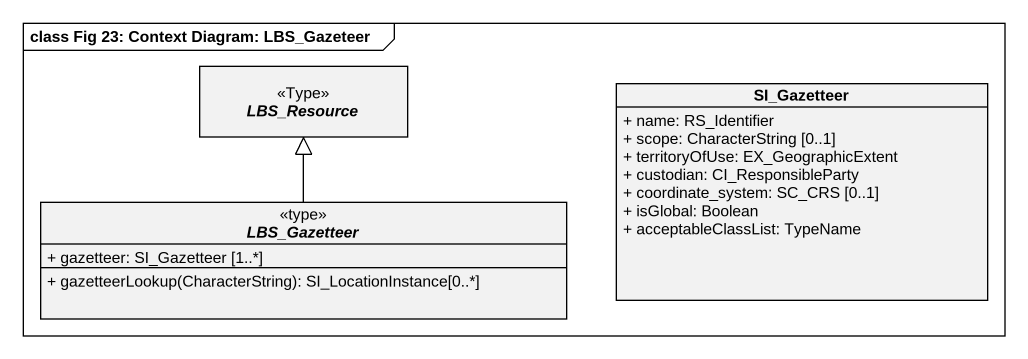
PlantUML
@startuml
mainframe class Fig 23: Context Diagram: LBS_Gazeteer
hide circle
hide empty members
skinparam classAttributeIconSize 0
abstract class LBS_Resource <<Type>>
class SI_Gazetteer {
  + name: RS_Identifier
  + scope: CharacterString [0..1]
  + territoryOfUse: EX_GeographicExtent
  + custodian: CI_ResponsibleParty
  + coordinate_system: SC_CRS [0..1]
  + isGlobal: Boolean
  + acceptableClassList: TypeName
}
abstract class LBS_Gazetteer <<type>> {
  + gazetteer: SI_Gazetteer [1..*]
  + gazetteerLookup(CharacterString): SI_LocationInstance[0..*]
}
LBS_Gazetteer -up-|> LBS_Resource
@enduml
